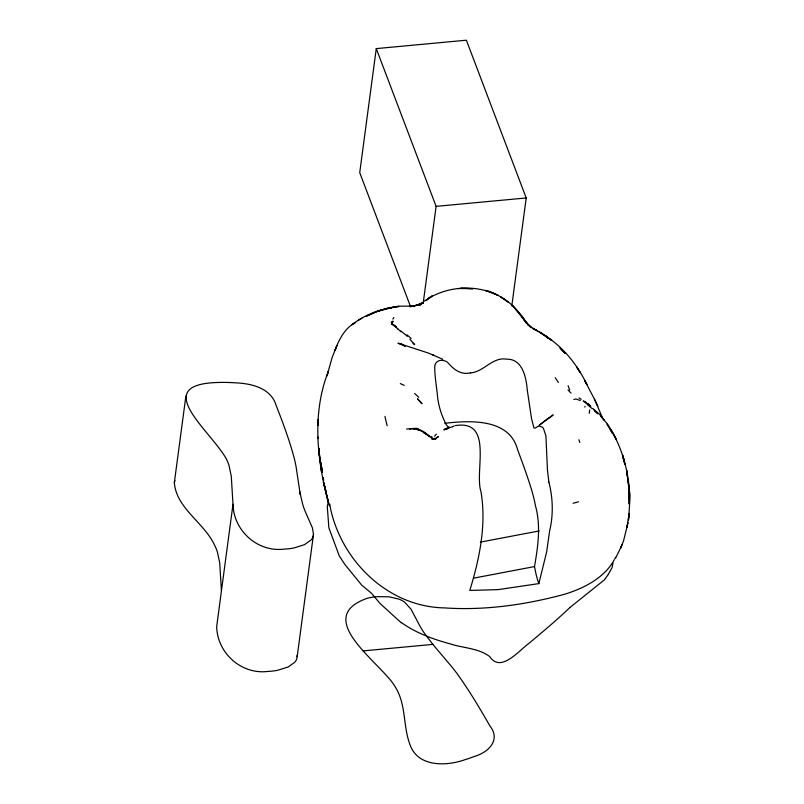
<?xml version="1.0" encoding="UTF-8"?>
<svg xmlns="http://www.w3.org/2000/svg" width="804" height="804" viewBox="0 0 804 804"><rect width="100%" height="100%" fill="white"/><g stroke="black" fill="none" stroke-linecap="round" stroke-linejoin="round"><path stroke-width="1.21" d="M297.168 656.687L313.49 534.369L312.444 527.987L304.857 510.58A169.584 110.59 7.6 0 1 302.575 503.877L299.962 492.53L296.103 466.843A325.349 212.155 7.6 0 0 294.354 458.672C289.591 440.502 282.968 422.874 276.134 405.407C270.888 387.739 250.969 383.397 234.858 382.804A103.907 67.757 7.6 0 0 223.221 382.413C146.559 382.081 209.985 429.869 226.195 458.622A90.118 58.762 7.6 0 1 228.919 465.104L231.271 476.119L232.999 504.259L216.678 626.577C217.221 652.979 241.25 674.787 267.903 671.43A47.346 30.874 7.6 0 0 277.581 670.305L288.103 667.008L294.746 662.315A20.713 13.507 7.6 0 0 296.927 658.164L297.178 655.159M185.885 396.101L174.337 482.681C176.307 508.49 204.367 522.751 214.628 545.273A90.118 58.762 7.6 0 1 217.351 551.765L219.703 562.77L221.432 590.92M299.47 494.038L299.802 491.566M511.806 305.872L526.208 197.955L466.37 40.2L376.272 48.612L359.73 172.649L410.693 307.038M423.195 303.118L436.11 206.367L376.272 48.612M455.426 425.597C493.957 419.407 474.179 471.636 480.993 491.777C486.581 524.911 479.496 558.74 469.807 590.437L498.058 589.634L538.851 583.603A169.533 110.55 7.6 0 1 535.484 571.433L534.499 566.579C538.027 546.228 541.032 525.816 535.414 505.575C534.509 500.681 533.313 495.847 531.957 491.063C527.715 477.053 522.68 463.305 517.575 449.607C509.465 418.371 470.229 420.351 444.813 423.276M549.614 530.982C553.484 514.851 552.981 498.118 548.881 482.098M628.105 522.67L626.808 527.484C633.663 494.55 627.944 458.32 610.759 429.336L616.165 439.476L614.397 435.678M313.49 534.369L313.248 535.856A20.713 13.507 7.6 0 1 311.058 539.997L304.425 544.7L293.892 547.996A47.346 30.874 7.6 0 1 284.224 549.112C257.571 552.469 233.542 530.67 232.999 504.259M549.554 531.404L546.66 551.866L538.851 583.603M431.788 436.401L431.718 438.311L432.924 438.351M627.442 525.123L623.552 540.821L620.758 547.886L622.346 544.127M174.337 482.681L174.95 480.722M621.462 546.238L615.623 557.996M328.203 502.862L327.258 506.229L328.886 527.906L339.318 556.016L344.986 564.599L361.71 585.141L371.478 593.241L380.091 603.543L401.216 622.738M608.136 574.679L604.387 579.855L570.086 607.382M614.859 558.649L615.573 557.262M614.397 559.624C604.427 577.825 584.407 588.036 565.172 594.096C525.977 604.749 484.983 610.678 444.341 607.894C388.332 606.849 341.599 561.343 330.384 507.947M589.734 409.919L589.252 413.296M392.875 319.098L393.9 317.449M608.316 574.317L612.095 567.634L612.949 563.142M434.492 436.18L436.431 434.18M569.714 607.713C556.559 620.266 542.61 631.914 528.7 643.562C518.811 650.627 500.631 673.35 489.706 656.556C478.249 648.004 463.365 648.195 450.3 643.893C433.024 639.22 416.02 633.029 401.377 622.577M546.841 419.487L553.182 414.924L539.464 425.085M548.398 418.11L539.203 425.276M584.608 407.025L585.211 406.512M419.427 305.208L422.432 302.796L419.427 305.208L421.979 303.379M424.401 301.148C449.908 282.757 489.294 283.37 512.46 305.59C517.696 310.063 520.791 316.374 525.575 321.268C530.73 328.796 540.117 331.238 546.871 336.906C564.619 348.413 577.654 365.709 586.95 384.513L584.789 380.754L594.849 399.93L602.437 417.819M376.302 311.751L366.202 316.213L377.056 311.55L392.111 307.52C377.599 309.821 363.609 315.671 351.981 324.726L355.087 322.736C344.755 328.263 339.077 339.509 335.097 350.082L336.966 345.418L332.112 357.529L326.967 375.96L328.524 370.966C311.691 413.196 317.037 460.411 328.575 503.274L323.891 482.882L328.022 501.043M418.995 305.289L422.974 302.756M358.051 320.394L361.9 318.223M448.501 428.029L446.29 429.175L449.536 427.537L446.2 428.612L449.235 427.426M452.742 426.633L454.22 425.889M420.864 304.093L421.949 303.611M392.302 307.63L390.312 307.902C401.095 303.962 413.145 308.917 423.356 302.756M418.462 304.706L423.336 302.837L413.557 305.982L409.718 306.334M393.287 307.5L399.045 306.404L388.171 307.942L377.307 311.369M377.367 311.349L380.593 310.143M421.125 303.701L415.557 305.651L410.854 306.324M452.541 426.733C448.069 429.517 445.516 423.949 444.24 420.402C440.843 413.166 438.612 405.387 437.647 397.447C436.733 387.317 434.753 377.227 434.723 367.066C434.673 359.368 444.16 358.463 448.542 363.307C453.969 369.81 461.114 374.935 470.189 372.976M433.075 438.743L434.592 438.321M573.121 503.274L578.498 501.837M573.805 399.487L575.875 398.975L580.387 400.492M480.36 542.117L539.263 530.921M473.626 578.146L534.499 566.579M470.39 372.935C483.968 371.981 492.299 356.614 506.811 359.187C522.771 358.815 526.248 377.981 527.313 390.282M436.11 206.367L526.208 197.955M363.066 650.908L432.843 644.396L451.908 666.958A325.349 212.155 7.6 0 1 457.747 674.556C469.496 690.978 479.847 708.354 489.867 725.861C501.244 740.082 488.229 752.594 474.199 756.474A103.907 67.757 7.6 0 1 464.39 759.891C445.788 766.413 417.427 767.026 409.909 744.404C403.568 727.71 405.779 708.927 398.281 692.556A90.118 58.762 7.6 0 0 394.804 686.174C380.835 662.757 311.409 617.794 367.358 598.246A47.346 30.874 7.6 0 1 376.815 596.679L388.985 596.779L399.015 599.141A20.713 13.507 7.6 0 1 404.663 602.186L411.055 609.261L420.13 626.467A169.584 110.59 7.6 0 0 424.17 632.909L432.843 644.396M431.728 438.029L425.617 433.065L423.326 432.23L429.758 436.753L423.035 431.336L416.412 428.281L409.558 428.783L417.206 428.803L421.728 431.286M406.573 429.045L410.502 428.703M458.129 288.656L462.22 288.355M432.482 438.904L434.853 438.934L438.411 436.662L434.853 438.934L431.678 438.873L436.11 438.773L432.582 439.074L432.462 438.381M418.18 429.396L413.276 428.542L419.768 430.351L417.206 428.803M404.643 345.961L401.417 344.042L405.216 346.172L397.95 343.147L428.512 353.097L442.723 359.277M432.331 354.624L433.889 355.247M400.312 383.578L404.221 385.387M592.156 408.643L587.965 405.115M578.95 397.94L581.262 399.266M504.852 299.701L500.902 297.098L507.927 301.952L507.244 301.399M396.603 327.288L391.548 323.851L396.603 327.288L393.186 324.565L398.05 329.218M546.127 336.384L551.584 340.263L539.172 331.921L546.871 336.906M400.894 330.936L407.337 336.343M423.055 431.457L426.562 434.331M413.065 343.288L414.693 344.645L409.879 339.218M595.724 411.547L594.839 410.794L597.844 413.779L593.985 410.04M406.975 334.836L411.186 338.504M422.703 431.748L424.09 432.974M544.961 335.379L548.217 338.303L545.836 336.012M592.779 408.492L600.387 415.035L604.377 420.19L600.286 415.698M414.643 393.447L418.733 397.297M397.9 328.916L400.945 331.801M590.759 406.321L588.036 403.598L589.895 405.859M601.533 417.196L607.794 424.381L614.668 436.281M568.046 390.02L571.011 393.066M523.022 318.384L525.575 321.268L512.46 305.59L521.665 315.59L526.66 323.489L525.896 322.625L521.494 316.133L528.339 325.077L525.313 320.987M555.192 377.699L558.378 382.493M606.919 424.241L612.728 433.416M594.468 399.176L597.854 406.352M568.086 385.719L569.694 390.041M578.87 439.748L579.835 442.471M387.136 425.728L384.935 416.402M622.567 455.255L624.708 464.169L624.115 459.677L622.547 455.436L623.854 459.948L623.16 457.426M327.479 498.46L329.409 505.917M628.155 481.335L629.894 494.48L629.421 503.977L628.909 488.43L626.587 470.239L627.341 475.968M527.354 390.583L531.575 418.894L533.987 428.029C536.167 428.864 537.755 424.803 540.378 426.492L542.348 427.095L543.484 428.532L545.916 435.949L547.444 469.717M548.871 482.078L547.454 469.837M323.248 477.616L323.54 479.777M323.288 477.556L323.65 480.752M329.891 504.138L330.203 507.103M629.04 490.621L629.251 494.279M317.851 436.924L317.861 438.542M629.361 498.048L629.351 504.279L629.11 493.184L629.361 498.048M317.962 421.226L317.922 425.276L318.082 419.477L317.962 421.226M629.361 513.475L628.406 520.148L629.361 513.475M392.985 321.278L392.221 323.288L391.146 322.002L392.985 321.278M429.577 297.47L425.869 300.626L432.21 295.932L429.577 297.47M444.662 429.296L443.828 429.959L446.722 428.562L444.662 429.296M466.199 288.415L460.732 288.465L472.873 288.736L466.199 288.415M490.078 291.571L485.526 290.435L498.028 295.249L490.078 291.571M585.342 401.779L583.252 400.935L588.247 404.874L585.342 401.779M535.735 329.952L532.951 328.635L537.404 330.886L535.735 329.952M531.163 327.68L527.896 324.494L531.163 327.68M562.328 350.232L559.996 347.961L565.162 353.579L562.328 350.232M421.879 403.558L417.547 398.834L421.879 403.558M578.85 370.403L576.558 366.755L580.076 372.443L578.85 370.403M610.859 430.21L610.326 429.195L612.296 433.065L610.859 430.21M324.866 487.626L323.359 482.279L326.514 494.39L324.866 487.626M321.751 467.988L320.675 462.119L322.364 472.219L321.751 467.988M321.62 472.099L319.409 454.32L321.62 472.099M319.118 450.521L318.967 448.23L319.369 455.305L319.118 450.521"/></g></svg>
